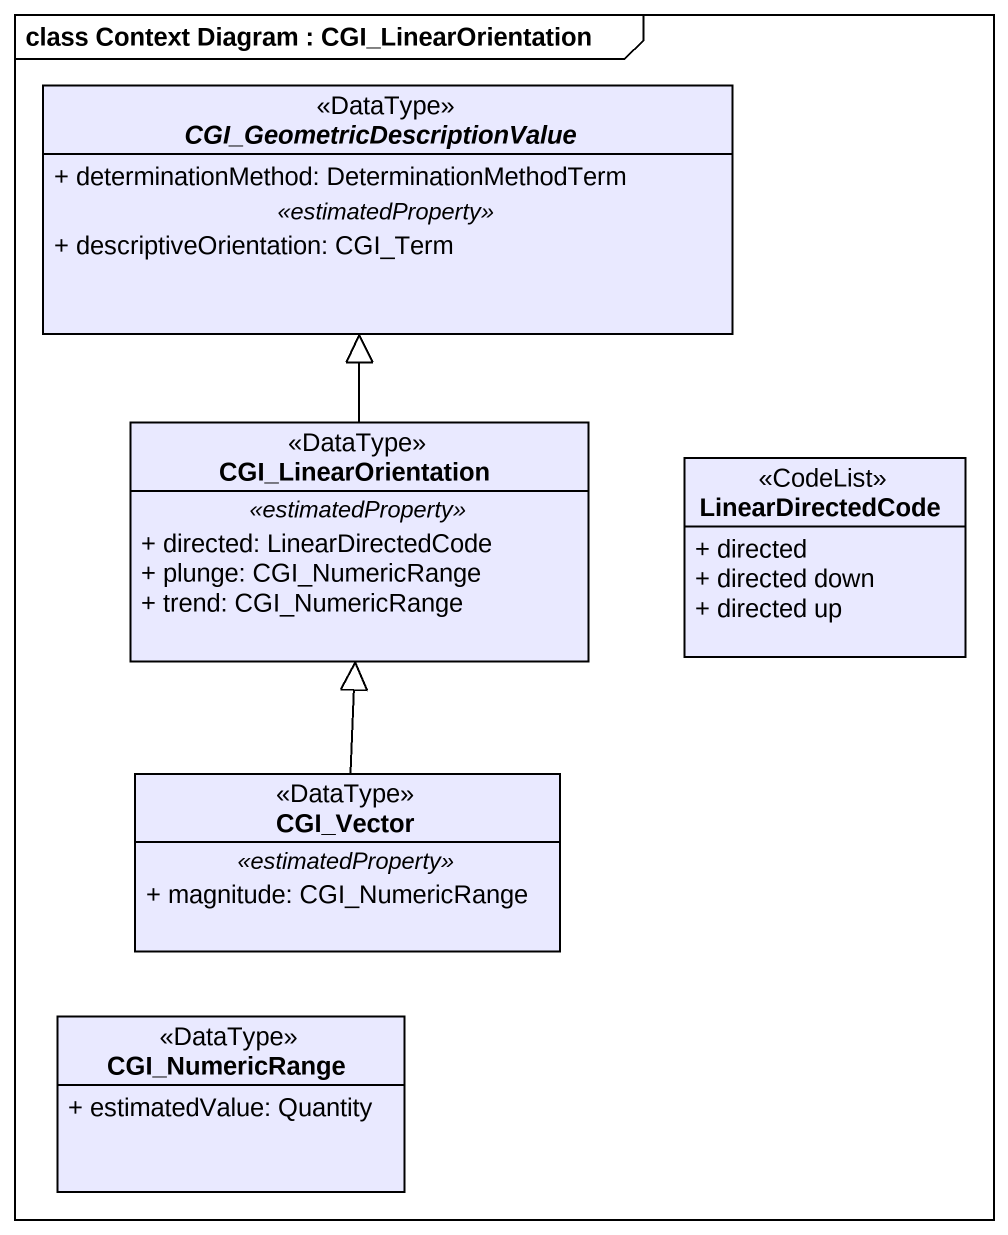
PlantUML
@startuml
mainframe class Context Diagram : CGI_LinearOrientation
hide circle
hide empty members
skinparam classAttributeIconSize 0
abstract class "CGI_GeometricDescriptionValue" as CGI_GeometricDescriptionValu <<DataType>> #E9E9FF {
  + determinationMethod: DeterminationMethodTerm
  .. <<estimatedProperty>> ..
  + descriptiveOrientation: CGI_Term
}
class CGI_LinearOrientation <<DataType>> #E9E9FF {
  .. <<estimatedProperty>> ..
  + directed: LinearDirectedCode
  + plunge: CGI_NumericRange
  + trend: CGI_NumericRange
}
class LinearDirectedCode <<CodeList>> #E9E9FF {
  + directed
  + directed down
  + directed up
}
class CGI_Vector <<DataType>> #E9E9FF {
  .. <<estimatedProperty>> ..
  + magnitude: CGI_NumericRange
}
class CGI_NumericRange <<DataType>> #E9E9FF {
  + estimatedValue: Quantity
}
CGI_LinearOrientation -up-|> CGI_GeometricDescriptionValu
CGI_Vector -up-|> CGI_LinearOrientation
@enduml
